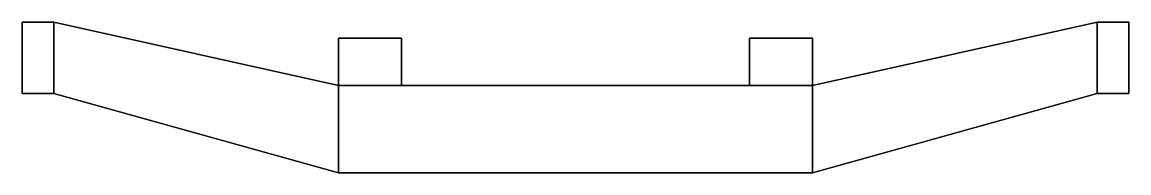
# Model space of a CAD drawing. Extents: x -0.7 to 0.7, y -0.03 to 0.16.
import ezdxf

# ---------------------------------------------------------------- set-up
doc = ezdxf.new("R2010")
doc.units = 0
doc.layers.get('0').update_dxf_attribs({"linetype": 'CONTINUOUS'})

msp = doc.modelspace()

# ---------------------------------------------------------------- linework, layer by layer
for points in [[(-0.7, 0.07, 0.71), (-0.7, 0.16, 0.71), (-0.7, 0.16, 0.42), (-0.7, 0.07, 0.42)], [(-0.66, 0.16, 0.42), (-0.7, 0.16, 0.42), (-0.7, 0.16, 0.71), (-0.66, 0.16, 0.71)], [(-0.66, 0.16, 0.71), (-0.7, 0.16, 0.71), (-0.7, 0.07, 0.71), (-0.66, 0.07, 0.71)], [(-0.7, 0.07, 0.42), (-0.7, 0.16, 0.42), (-0.66, 0.16, 0.42), (-0.66, 0.07, 0.42)], [(-0.66, 0.16, 0.42), (-0.66, 0.16, 0.49), (-0.3, 0.08, 0.49), (-0.3, 0.08, 0.42)], [(-0.3, -0.03, 0.49), (-0.3, 0.08, 0.49), (-0.66, 0.16, 0.49), (-0.66, 0.07, 0.49)], [(-0.66, 0.07, 0.54), (-0.66, 0.16, 0.54), (-0.3, 0.08, 0.54), (-0.3, -0.03, 0.54)], [(-0.66, 0.16, 0.54), (-0.66, 0.16, 0.61), (-0.3, 0.08, 0.61), (-0.3, 0.08, 0.54)], [(-0.3, -0.03, 0.61), (-0.3, 0.08, 0.61), (-0.66, 0.16, 0.61), (-0.66, 0.07, 0.61)], [(-0.66, 0.07, 0.42), (-0.66, 0.16, 0.42), (-0.3, 0.08, 0.42), (-0.3, -0.03, 0.42)], [(-0.66, 0.07, 0.61), (-0.66, 0.16, 0.61), (-0.66, 0.16, 0.71), (-0.66, 0.07, 0.71)], [(-0.66, 0.07, 0.49), (-0.66, 0.16, 0.49), (-0.66, 0.16, 0.54), (-0.66, 0.07, 0.54)], [(0.66, 0.16, 0.49), (0.66, 0.16, 0.42), (0.3, 0.08, 0.42), (0.3, 0.08, 0.49)], [(0.3, -0.03, 0.42), (0.3, 0.08, 0.42), (0.66, 0.16, 0.42), (0.66, 0.07, 0.42)], [(0.66, 0.07, 0.49), (0.66, 0.16, 0.49), (0.3, 0.08, 0.49), (0.3, -0.03, 0.49)], [(0.66, 0.07, 0.61), (0.66, 0.16, 0.61), (0.3, 0.08, 0.61), (0.3, -0.03, 0.61)], [(0.66, 0.16, 0.61), (0.66, 0.16, 0.54), (0.3, 0.08, 0.54), (0.3, 0.08, 0.61)], [(0.3, -0.03, 0.54), (0.3, 0.08, 0.54), (0.66, 0.16, 0.54), (0.66, 0.07, 0.54)], [(0.7, 0.16, 0.42), (0.66, 0.16, 0.42), (0.66, 0.16, 0.71), (0.7, 0.16, 0.71)], [(0.7, 0.16, 0.71), (0.66, 0.16, 0.71), (0.66, 0.07, 0.71), (0.7, 0.07, 0.71)], [(0.66, 0.07, 0.42), (0.66, 0.16, 0.42), (0.7, 0.16, 0.42), (0.7, 0.07, 0.42)], [(0.66, 0.07, 0.71), (0.66, 0.16, 0.71), (0.66, 0.16, 0.61), (0.66, 0.07, 0.61)], [(0.66, 0.07, 0.54), (0.66, 0.16, 0.54), (0.66, 0.16, 0.49), (0.66, 0.07, 0.49)], [(0.7, 0.07, 0.42), (0.7, 0.16, 0.42), (0.7, 0.16, 0.71), (0.7, 0.07, 0.71)], [(-0.22, 0.14, 0.53), (-0.22, 0.14, 0.47), (-0.3, 0.14, 0.47), (-0.3, 0.14, 0.53)], [(-0.3, 0.14, 0.53), (-0.3, 0.14, 0.47), (-0.3, 0.08, 0.47), (-0.3, 0.08, 0.53)], [(-0.3, 0.08, 0.47), (-0.3, 0.14, 0.47), (-0.22, 0.14, 0.47), (-0.22, 0.08, 0.47)], [(-0.22, 0.08, 0.53), (-0.22, 0.14, 0.53), (-0.3, 0.14, 0.53), (-0.3, 0.08, 0.53)], [(-0.22, 0.08, 0.47), (-0.22, 0.14, 0.47), (-0.22, 0.14, 0.53), (-0.22, 0.08, 0.53)], [(0.22, 0.08, 0.47), (0.22, 0.14, 0.47), (0.3, 0.14, 0.47), (0.3, 0.08, 0.47)], [(0.3, 0.14, 0.53), (0.3, 0.14, 0.47), (0.22, 0.14, 0.47), (0.22, 0.14, 0.53)], [(0.22, 0.14, 0.53), (0.22, 0.14, 0.47), (0.22, 0.08, 0.47), (0.22, 0.08, 0.53)], [(0.3, 0.08, 0.53), (0.3, 0.14, 0.53), (0.22, 0.14, 0.53), (0.22, 0.08, 0.53)], [(0.3, 0.08, 0.47), (0.3, 0.14, 0.47), (0.3, 0.14, 0.53), (0.3, 0.08, 0.53)], [(-0.3, 0.08, 0.54), (-0.3, 0.08, 0.49), (-0.3, -0.03, 0.49), (-0.3, -0.03, 0.54)], [(0.3, 0.08, 0.61), (0.3, 0.08, 0.42), (-0.3, 0.08, 0.42), (-0.3, 0.08, 0.61)], [(-0.3, -0.03, 0.42), (-0.3, 0.08, 0.42), (0.3, 0.08, 0.42), (0.3, -0.03, 0.42)], [(0.3, -0.03, 0.61), (0.3, 0.08, 0.61), (-0.3, 0.08, 0.61), (-0.3, -0.03, 0.61)], [(0.3, -0.03, 0.49), (0.3, 0.08, 0.49), (0.3, 0.08, 0.54), (0.3, -0.03, 0.54)], [(-0.66, 0.07, 0.71), (-0.7, 0.07, 0.71), (-0.7, 0.07, 0.42), (-0.66, 0.07, 0.42)], [(-0.3, -0.03, 0.42), (-0.3, -0.03, 0.49), (-0.66, 0.07, 0.49), (-0.66, 0.07, 0.42)], [(-0.3, -0.03, 0.54), (-0.3, -0.03, 0.61), (-0.66, 0.07, 0.61), (-0.66, 0.07, 0.54)], [(0.3, -0.03, 0.49), (0.3, -0.03, 0.42), (0.66, 0.07, 0.42), (0.66, 0.07, 0.49)], [(0.3, -0.03, 0.61), (0.3, -0.03, 0.54), (0.66, 0.07, 0.54), (0.66, 0.07, 0.61)], [(0.7, 0.07, 0.71), (0.66, 0.07, 0.71), (0.66, 0.07, 0.42), (0.7, 0.07, 0.42)], [(-0.3, -0.03, 0.61), (-0.3, -0.03, 0.42), (0.3, -0.03, 0.42), (0.3, -0.03, 0.61)]]:
    msp.add_3dface(points)

doc.saveas('drawing.dxf')
